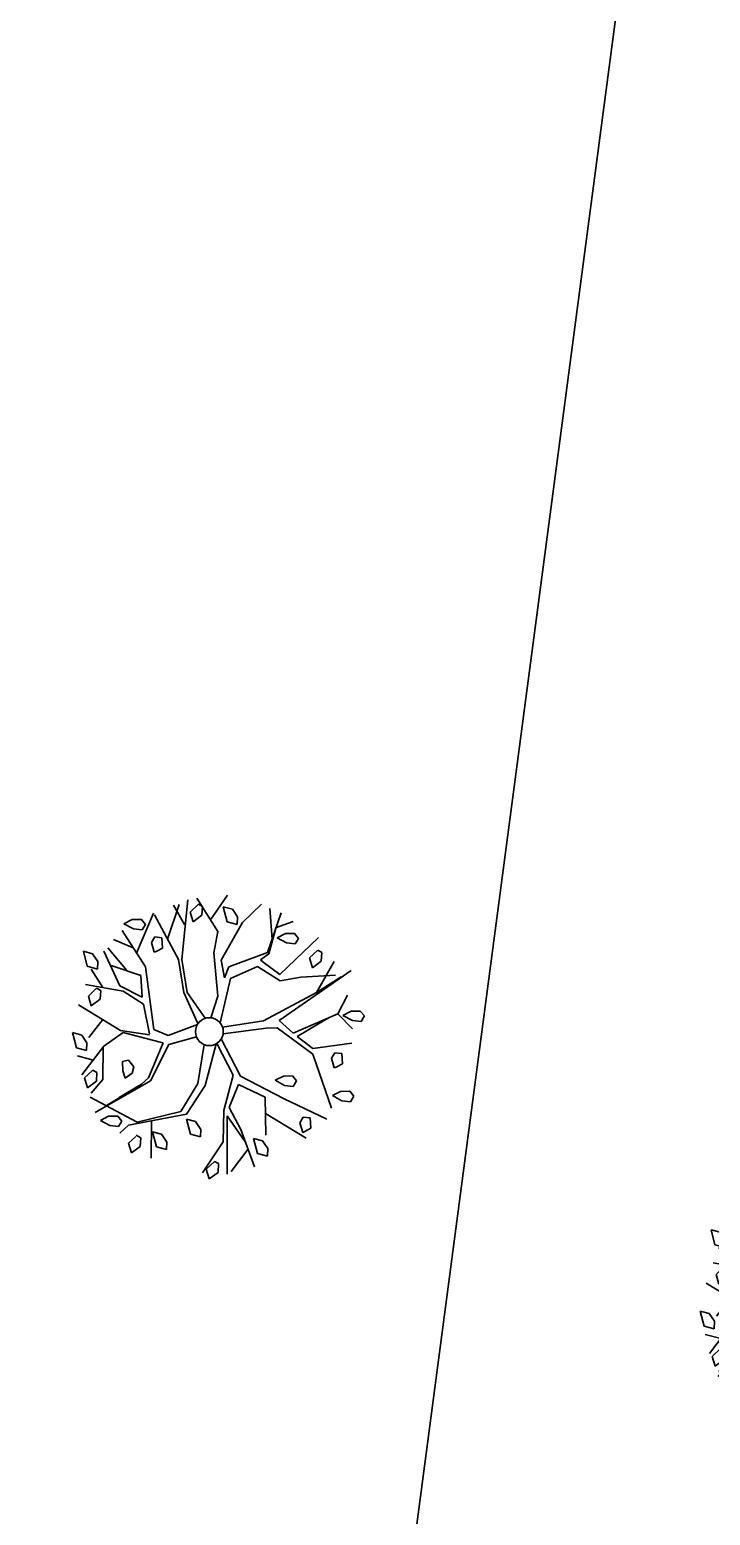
# Model space of a CAD drawing. Header units: millimetres. Extents: x -179928 to 528275, y -469666 to 511935.
# Drawn here: x 88471 to 95782, y 95071 to 111018 of the extents above; entities that cross this region are included whole.
import ezdxf

# ---------------------------------------------------------------- set-up
doc = ezdxf.new("R2010")
doc.units = ezdxf.units.MM
doc.layers.add('ad-Landscape', color=94, linetype='Continuous', lineweight=35)
doc.layers.add('ad-Plot Boundary', color=6, linetype='Continuous', true_color=0xff00ff)

# ---------------------------------------------------------------- blocks, each defined once
blk = doc.blocks.new('zw$A88E')
at = {"layer": 'ad-Plot Boundary', "ltscale": 5}
for points in [[(-303171, -345001), (-307365, -376729), (-282292, -380322), (-276202, -381127), (-271974, -349136)], [(-276202, -381127), (-266173, -382428), (-254226, -384169), (-245192, -385377), (-240945, -353250), (-271974, -349136)]]:
    blk.add_lwpolyline(points, close=True, dxfattribs=at)
blk = doc.blocks.new("Plot's Boundary")
at = {"layer": 'ad-Plot Boundary', "ltscale": 5}
blk.add_blockref('zw$A88E', (367577, 466614), dxfattribs=at)
blk = doc.blocks.new('QRFQ')
at = {"layer": 'ad-Landscape', "color": 30, "true_color": 0xf26722}
for p, q in [((260795.919, 1945731.729, 129.914), (260795.821, 1945731.709, 129.914)), ((260795.821, 1945731.709, 129.914), (260795.905, 1945731.63, 129.914)), ((260795.867, 1945731.367, 129.914), (260796.156, 1945731.735, 129.914)), ((260796.013, 1945731.704, 129.914), (260795.919, 1945731.729, 129.914)), ((260796.042, 1945731.642, 129.914), (260796.013, 1945731.704, 129.914)), ((260796.285, 1945731.184, 129.914), (260796.164, 1945731.715, 129.914)), ((260796.23, 1945731.426, 129.914), (260796.447, 1945731.753, 129.914)), ((260796.318, 1945731.174, 129.914), (260796.551, 1945731.776, 129.914)), ((260796.448, 1945731.531, 129.914), (260796.386, 1945731.761, 129.914)), ((260796.647, 1945731.702, 129.914), (260796.54, 1945731.643, 129.914)), ((260796.647, 1945731.702, 129.914), (260796.684, 1945731.667, 129.914)), ((260796.772, 1945731.364, 129.914), (260796.649, 1945731.77, 129.914)), ((260796.653, 1945731.578, 129.914), (260796.684, 1945731.667, 129.914)), ((260796.729, 1945731.504, 129.914), (260796.976, 1945731.714, 129.914)), ((260795.323, 1945731.538, 129.914), (260795.321, 1945731.371, 129.914)), ((260795.323, 1945731.538, 129.914), (260795.411, 1945731.487, 129.914)), ((260795.72, 1945731.211, 129.914), (260795.586, 1945731.503, 129.914)), ((260795.847, 1945731.432, 129.914), (260795.667, 1945731.577, 129.914)), ((260795.922, 1945731.201, 129.914), (260795.782, 1945731.644, 129.914)), ((260795.905, 1945731.63, 129.914), (260795.992, 1945731.594, 129.914)), ((260795.992, 1945731.594, 129.914), (260796.042, 1945731.642, 129.914)), ((260796.54, 1945731.643, 129.914), (260796.542, 1945731.535, 129.914)), ((260796.542, 1945731.535, 129.914), (260796.653, 1945731.578, 129.914)), ((260796.898, 1945731.604, 129.914), (260796.896, 1945731.437, 129.914)), ((260796.898, 1945731.604, 129.914), (260796.985, 1945731.553, 129.914)), ((260797.017, 1945731.459, 129.914), (260796.985, 1945731.553, 129.914)), ((260797.052, 1945731.389, 129.914), (260797.301, 1945731.525, 129.914)), ((260795.321, 1945731.371, 129.914), (260795.419, 1945731.314, 129.914)), ((260795.442, 1945731.392, 129.914), (260795.411, 1945731.487, 129.914)), ((260795.419, 1945731.314, 129.914), (260795.442, 1945731.392, 129.914)), ((260795.604, 1945731.078, 129.914), (260795.535, 1945731.48, 129.914)), ((260796.102, 1945731.485, 129.914), (260796.052, 1945731.437, 129.914)), ((260796.052, 1945731.437, 129.914), (260796.054, 1945731.328, 129.914)), ((260796.077, 1945731.33, 129.914), (260796.152, 1945731.348, 129.914)), ((260796.173, 1945731.458, 129.914), (260796.102, 1945731.485, 129.914)), ((260796.152, 1945731.348, 129.914), (260796.173, 1945731.458, 129.914)), ((260796.67, 1945731.155, 129.914), (260796.772, 1945731.364, 129.914)), ((260796.726, 1945731.056, 129.914), (260797.052, 1945731.389, 129.914)), ((260796.896, 1945731.437, 129.914), (260796.993, 1945731.38, 129.914)), ((260796.993, 1945731.38, 129.914), (260797.017, 1945731.459, 129.914)), ((260797.226, 1945731.006, 129.914), (260797.481, 1945731.38, 129.914)), ((260797.313, 1945731.133, 129.914), (260797.374, 1945731.456, 129.914)), ((260795.623, 1945731.013, 129.914), (260795.252, 1945731.188, 129.914)), ((260795.423, 1945731.108, 129.914), (260795.354, 1945731.33, 129.914)), ((260795.848, 1945731.124, 129.914), (260795.57, 1945731.312, 129.914)), ((260795.834, 1945730.529, 129.914), (260795.922, 1945731.201, 129.914)), ((260796.054, 1945731.328, 129.914), (260796.077, 1945731.33, 129.914)), ((260797.239, 1945730.989, 129.914), (260797.384, 1945731.234, 129.914)), ((260797.38, 1945731.238, 129.914), (260797.58, 1945731.256, 129.914)), ((260795.356, 1945731.119, 129.914), (260795.249, 1945731.06, 129.914)), ((260795.249, 1945731.06, 129.914), (260795.251, 1945730.952, 129.914)), ((260795.356, 1945731.119, 129.914), (260795.393, 1945731.084, 129.914)), ((260795.363, 1945730.994, 129.914), (260795.393, 1945731.084, 129.914)), ((260795.801, 1945730.896, 129.914), (260795.604, 1945731.078, 129.914)), ((260795.848, 1945731.124, 129.914), (260795.801, 1945730.896, 129.914)), ((260796.248, 1945730.828, 129.914), (260796.285, 1945731.184, 129.914)), ((260796.281, 1945730.818, 129.914), (260796.318, 1945731.174, 129.914)), ((260796.591, 1945730.693, 129.914), (260796.67, 1945731.155, 129.914)), ((260796.709, 1945730.865, 129.914), (260796.726, 1945731.056, 129.914)), ((260797.466, 1945731.152, 129.914), (260797.368, 1945731.132, 129.914)), ((260797.368, 1945731.132, 129.914), (260797.452, 1945731.053, 129.914)), ((260797.452, 1945731.053, 129.914), (260797.54, 1945731.017, 129.914)), ((260797.56, 1945731.128, 129.914), (260797.466, 1945731.152, 129.914)), ((260797.54, 1945731.017, 129.914), (260797.589, 1945731.065, 129.914)), ((260797.589, 1945731.065, 129.914), (260797.56, 1945731.128, 129.914)), ((260795.485, 1945730.612, 129.914), (260795.122, 1945730.996, 129.914)), ((260795.251, 1945730.952, 129.914), (260795.363, 1945730.994, 129.914)), ((260795.795, 1945730.82, 129.914), (260795.623, 1945731.013, 129.914)), ((260796.709, 1945730.865, 129.914), (260796.787, 1945730.966, 129.914)), ((260796.772, 1945730.842, 129.914), (260797.083, 1945730.889, 129.914)), ((260796.787, 1945730.966, 129.914), (260797.226, 1945731.006, 129.914)), ((260797.083, 1945730.889, 129.914), (260797.278, 1945730.679, 129.914)), ((260797.134, 1945730.949, 129.914), (260797.239, 1945730.989, 129.914)), ((260797.156, 1945730.919, 129.914), (260797.134, 1945730.949, 129.914)), ((260797.157, 1945730.918, 129.914), (260797.295, 1945730.745, 129.914)), ((260797.295, 1945730.745, 129.914), (260797.8, 1945731.019, 129.914)), ((260797.755, 1945730.89, 129.914), (260797.648, 1945730.832, 129.914)), ((260797.755, 1945730.89, 129.914), (260797.792, 1945730.855, 129.914)), ((260794.981, 1945730.726, 129.914), (260794.98, 1945730.558, 129.914)), ((260794.981, 1945730.726, 129.914), (260795.069, 1945730.675, 129.914)), ((260795.331, 1945730.775, 129.914), (260795.135, 1945730.628, 129.914)), ((260795.777, 1945730.496, 129.914), (260795.795, 1945730.82, 129.914)), ((260796.306, 1945730.466, 129.914), (260796.248, 1945730.828, 129.914)), ((260796.397, 1945730.5, 129.914), (260796.281, 1945730.818, 129.914)), ((260796.538, 1945730.411, 129.914), (260796.772, 1945730.842, 129.914)), ((260797.624, 1945730.454, 129.914), (260797.895, 1945730.725, 129.914)), ((260797.648, 1945730.832, 129.914), (260797.65, 1945730.723, 129.914)), ((260797.65, 1945730.723, 129.914), (260797.761, 1945730.766, 129.914)), ((260797.761, 1945730.766, 129.914), (260797.792, 1945730.855, 129.914)), ((260794.98, 1945730.558, 129.914), (260795.077, 1945730.502, 129.914)), ((260795.1, 1945730.58, 129.914), (260795.069, 1945730.675, 129.914)), ((260795.077, 1945730.502, 129.914), (260795.1, 1945730.58, 129.914)), ((260795.507, 1945730.585, 129.914), (260795.267, 1945730.497, 129.914)), ((260795.771, 1945730.486, 129.914), (260795.485, 1945730.612, 129.914)), ((260795.862, 1945730.379, 129.914), (260795.507, 1945730.585, 129.914)), ((260796.457, 1945730.489, 129.914), (260796.591, 1945730.693, 129.914)), ((260798.044, 1945730.585, 129.914), (260797.158, 1945730.269, 129.914)), ((260797.278, 1945730.679, 129.914), (260797.503, 1945730.656, 129.914)), ((260797.503, 1945730.656, 129.914), (260797.87, 1945730.58, 129.914)), ((260797.624, 1945730.454, 129.914), (260797.924, 1945730.547, 129.914)), ((260795.267, 1945730.497, 129.914), (260794.959, 1945730.261, 129.914)), ((260795.118, 1945730.383, 129.914), (260794.968, 1945730.47, 129.914)), ((260795.26, 1945730.495, 129.914), (260795.163, 1945730.156, 129.914)), ((260795.964, 1945730.427, 129.914), (260795.834, 1945730.529, 129.914)), ((260795.964, 1945730.427, 129.914), (260796.299, 1945730.459, 129.914)), ((260796.993, 1945730.311, 129.914), (260797.624, 1945730.454, 129.914)), ((260795.086, 1945730.28, 129.914), (260794.979, 1945730.222, 129.914)), ((260795.086, 1945730.28, 129.914), (260795.122, 1945730.245, 129.914)), ((260795.092, 1945730.156, 129.914), (260795.122, 1945730.245, 129.914)), ((260795.396, 1945730.189, 129.914), (260795.418, 1945730.284, 129.914)), ((260795.418, 1945730.284, 129.914), (260795.483, 1945730.282, 129.914)), ((260795.483, 1945730.282, 129.914), (260795.521, 1945730.2, 129.914)), ((260795.892, 1945730.363, 129.914), (260795.642, 1945730.044, 129.914)), ((260795.945, 1945730.332, 129.914), (260795.654, 1945730.005, 129.914)), ((260795.862, 1945730.38, 129.914), (260795.892, 1945730.363, 129.914)), ((260795.944, 1945730.331, 129.914), (260795.946, 1945730.331, 129.914)), ((260796.253, 1945730.333, 129.914), (260795.946, 1945730.331, 129.914)), ((260796.311, 1945730.231, 129.914), (260796.136, 1945729.845, 129.914)), ((260796.6, 1945729.8, 129.914), (260796.504, 1945730.241, 129.914)), ((260796.538, 1945730.288, 129.914), (260797.001, 1945730.227, 129.914)), ((260796.551, 1945730.359, 129.914), (260796.993, 1945730.311, 129.914)), ((260797.158, 1945730.269, 129.914), (260797.267, 1945730.099, 129.914)), ((260797.783, 1945730.174, 129.914), (260797.936, 1945730.34, 129.914)), ((260794.979, 1945730.222, 129.914), (260794.981, 1945730.113, 129.914)), ((260794.981, 1945730.113, 129.914), (260795.092, 1945730.156, 129.914)), ((260795.163, 1945730.156, 129.914), (260795.005, 1945730.047, 129.914)), ((260795.398, 1945730.105, 129.914), (260795.396, 1945730.189, 129.914)), ((260795.484, 1945730.138, 129.914), (260795.398, 1945730.105, 129.914)), ((260795.521, 1945730.2, 129.914), (260795.484, 1945730.138, 129.914)), ((260796.44, 1945730.205, 129.914), (260796.207, 1945729.804, 129.914)), ((260796.447, 1945730.207, 129.914), (260796.526, 1945729.833, 129.914)), ((260797.001, 1945730.227, 129.914), (260797.117, 1945730.199, 129.914)), ((260797.117, 1945730.199, 129.914), (260797.412, 1945729.827, 129.914)), ((260797.267, 1945730.099, 129.914), (260797.783, 1945730.174, 129.914)), ((260797.298, 1945730.054, 129.914), (260797.684, 1945730.159, 129.914)), ((260797.783, 1945730.174, 129.914), (260797.895, 1945729.975, 129.914)), ((260797.93, 1945730.162, 129.914), (260797.832, 1945730.142, 129.914)), ((260797.832, 1945730.142, 129.914), (260797.916, 1945730.063, 129.914)), ((260798.024, 1945730.138, 129.914), (260797.93, 1945730.162, 129.914)), ((260798.004, 1945730.028, 129.914), (260798.053, 1945730.076, 129.914)), ((260798.053, 1945730.076, 129.914), (260798.024, 1945730.138, 129.914)), ((260795.399, 1945729.617, 129.914), (260794.982, 1945730.007, 129.914)), ((260795.654, 1945730.005, 129.914), (260794.991, 1945729.834, 129.914)), ((260795.289, 1945729.92, 129.914), (260795.127, 1945729.874, 129.914)), ((260795.55, 1945729.998, 129.914), (260795.283, 1945729.921, 129.914)), ((260795.642, 1945730.044, 129.914), (260795.55, 1945729.998, 129.914)), ((260797.298, 1945730.054, 129.914), (260797.427, 1945729.886, 129.914)), ((260797.916, 1945730.063, 129.914), (260798.004, 1945730.028, 129.914)), ((260795.12, 1945729.757, 129.914), (260795.022, 1945729.737, 129.914)), ((260795.214, 1945729.733, 129.914), (260795.12, 1945729.757, 129.914)), ((260796.136, 1945729.845, 129.914), (260795.883, 1945729.604, 129.914)), ((260796.207, 1945729.804, 129.914), (260795.934, 1945729.561, 129.914)), ((260796.526, 1945729.833, 129.914), (260796.329, 1945729.492, 129.914)), ((260796.6, 1945729.8, 129.914), (260796.983, 1945729.447, 129.914)), ((260797.412, 1945729.827, 129.914), (260797.453, 1945729.214, 129.914)), ((260797.427, 1945729.886, 129.914), (260797.848, 1945729.829, 129.914)), ((260797.642, 1945729.778, 129.914), (260797.593, 1945729.73, 129.914)), ((260797.714, 1945729.752, 129.914), (260797.642, 1945729.778, 129.914)), ((260797.693, 1945729.641, 129.914), (260797.714, 1945729.752, 129.914)), ((260795.022, 1945729.737, 129.914), (260795.106, 1945729.658, 129.914)), ((260795.106, 1945729.658, 129.914), (260795.193, 1945729.622, 129.914)), ((260795.299, 1945729.608, 129.914), (260795.19, 1945729.551, 129.914)), ((260795.193, 1945729.622, 129.914), (260795.243, 1945729.67, 129.914)), ((260795.243, 1945729.67, 129.914), (260795.214, 1945729.733, 129.914)), ((260795.934, 1945729.561, 129.914), (260795.299, 1945729.608, 129.914)), ((260795.883, 1945729.604, 129.914), (260795.399, 1945729.617, 129.914)), ((260796.556, 1945729.722, 129.914), (260796.394, 1945729.508, 129.914)), ((260796.556, 1945729.722, 129.914), (260796.796, 1945729.516, 129.914)), ((260797.045, 1945729.681, 129.914), (260796.947, 1945729.661, 129.914)), ((260796.947, 1945729.661, 129.914), (260797.031, 1945729.582, 129.914)), ((260797.139, 1945729.657, 129.914), (260797.045, 1945729.681, 129.914)), ((260797.118, 1945729.546, 129.914), (260797.168, 1945729.594, 129.914)), ((260797.168, 1945729.594, 129.914), (260797.139, 1945729.657, 129.914)), ((260797.593, 1945729.73, 129.914), (260797.595, 1945729.622, 129.914)), ((260797.595, 1945729.622, 129.914), (260797.618, 1945729.624, 129.914)), ((260797.618, 1945729.624, 129.914), (260797.693, 1945729.641, 129.914)), ((260795.345, 1945729.473, 129.914), (260795.25, 1945729.421, 129.914)), ((260795.393, 1945729.445, 129.914), (260795.351, 1945729.484, 129.914)), ((260795.363, 1945729.355, 129.914), (260795.393, 1945729.445, 129.914)), ((260795.549, 1945729.583, 129.914), (260795.442, 1945729.204, 129.914)), ((260795.53, 1945729.472, 129.914), (260795.528, 1945729.305, 129.914)), ((260795.53, 1945729.472, 129.914), (260795.618, 1945729.422, 129.914)), ((260795.919, 1945729.507, 129.914), (260795.917, 1945729.34, 129.914)), ((260795.919, 1945729.507, 129.914), (260796.006, 1945729.457, 129.914)), ((260796.037, 1945729.362, 129.914), (260796.006, 1945729.457, 129.914)), ((260796.329, 1945729.492, 129.914), (260796.237, 1945729.171, 129.914)), ((260796.394, 1945729.508, 129.914), (260796.451, 1945729.247, 129.914)), ((260796.796, 1945729.516, 129.914), (260796.697, 1945729.118, 129.914)), ((260796.983, 1945729.447, 129.914), (260797.375, 1945729.112, 129.914)), ((260797.031, 1945729.582, 129.914), (260797.118, 1945729.546, 129.914)), ((260795.25, 1945729.421, 129.914), (260795.252, 1945729.313, 129.914)), ((260795.252, 1945729.313, 129.914), (260795.363, 1945729.355, 129.914)), ((260795.528, 1945729.305, 129.914), (260795.625, 1945729.249, 129.914)), ((260795.649, 1945729.327, 129.914), (260795.618, 1945729.422, 129.914)), ((260795.625, 1945729.249, 129.914), (260795.649, 1945729.327, 129.914)), ((260795.917, 1945729.34, 129.914), (260796.014, 1945729.284, 129.914)), ((260796.014, 1945729.284, 129.914), (260796.037, 1945729.362, 129.914)), ((260796.348, 1945729.428, 129.914), (260796.187, 1945728.825, 129.914)), ((260796.348, 1945729.428, 129.914), (260796.463, 1945729.107, 129.914)), ((260796.754, 1945729.345, 129.914), (260797.106, 1945728.974, 129.914)), ((260797.595, 1945729.361, 129.914), (260797.497, 1945729.341, 129.914)), ((260797.497, 1945729.341, 129.914), (260797.581, 1945729.262, 129.914)), ((260797.689, 1945729.337, 129.914), (260797.595, 1945729.361, 129.914)), ((260797.668, 1945729.227, 129.914), (260797.718, 1945729.275, 129.914)), ((260797.718, 1945729.275, 129.914), (260797.689, 1945729.337, 129.914)), ((260796.237, 1945729.171, 129.914), (260795.932, 1945728.906, 129.914)), ((260796.451, 1945729.247, 129.914), (260796.489, 1945728.824, 129.914)), ((260796.559, 1945729.12, 129.914), (260796.557, 1945728.953, 129.914)), ((260796.559, 1945729.12, 129.914), (260796.647, 1945729.069, 129.914)), ((260797.134, 1945729.2, 129.914), (260797.084, 1945729.152, 129.914)), ((260797.084, 1945729.152, 129.914), (260797.086, 1945729.044, 129.914)), ((260797.205, 1945729.174, 129.914), (260797.134, 1945729.2, 129.914)), ((260797.184, 1945729.064, 129.914), (260797.205, 1945729.174, 129.914)), ((260797.581, 1945729.262, 129.914), (260797.668, 1945729.227, 129.914)), ((260796.09, 1945728.992, 129.914), (260795.983, 1945728.934, 129.914)), ((260796.09, 1945728.992, 129.914), (260796.127, 1945728.957, 129.914)), ((260796.097, 1945728.868, 129.914), (260796.127, 1945728.957, 129.914)), ((260796.471, 1945729.021, 129.914), (260796.233, 1945728.839, 129.914)), ((260796.557, 1945728.953, 129.914), (260796.654, 1945728.896, 129.914)), ((260796.678, 1945728.974, 129.914), (260796.647, 1945729.069, 129.914)), ((260796.654, 1945728.896, 129.914), (260796.678, 1945728.974, 129.914)), ((260797.086, 1945729.044, 129.914), (260797.109, 1945729.046, 129.914)), ((260797.109, 1945729.046, 129.914), (260797.184, 1945729.064, 129.914)), ((260795.983, 1945728.934, 129.914), (260795.985, 1945728.825, 129.914)), ((260795.985, 1945728.825, 129.914), (260796.097, 1945728.868, 129.914))]:
    blk.add_line(p, q, dxfattribs=at)
blk.add_circle((260796.402, 1945730.35, 129.914), 0.15, dxfattribs=at)
blk = doc.blocks.new('zw$E387')
at = {"color": 6, "xscale": 999.9541051248865, "yscale": 999.9541051248865, "zscale": 999.9541051248865, "rotation": 15.20137085992778}
for p in [(258601710, -1945844116, 1363164), (258608452, -1945847105, 1362871)]:
    blk.add_blockref('QRFQ', p, dxfattribs=at)

msp = doc.modelspace()

# ---------------------------------------------------------------- block references
at = {"ltscale": 5}
msp.add_blockref("Plot's Boundary", (0, 0), dxfattribs=at)

# ---------------------------------------------------------------- next in the draw order: block references
msp.add_blockref('zw$E387', (0, 0), dxfattribs=at)

doc.saveas('drawing.dxf')
